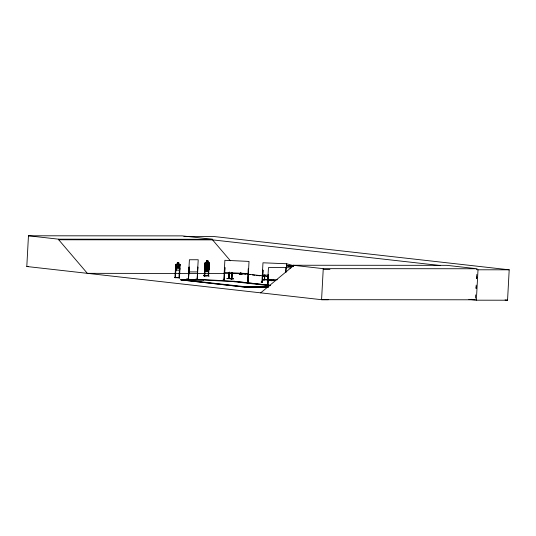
<?xml version="1.0" encoding="UTF-8"?>
<svg xmlns="http://www.w3.org/2000/svg" width="536" height="536" viewBox="0 0 536 536"><rect width="100%" height="100%" fill="white"/><g stroke="black" fill="none" stroke-linecap="round" stroke-linejoin="round"><path stroke-width="0.8" d="M239.753 273.507L87.341 273.333L26.8 266.506L28.462 235.786L182.314 235.88L212.584 239.297L212.551 239.867L230.38 260.764M328.307 299.704L321.573 299.698L87.341 273.333L58.705 239.766L58.732 239.197L28.462 235.786M174.91 277.641L175.419 277.226M179.399 277.856L174.924 277.655L175.708 264.59L176.217 264.08L179.694 264.248L180.19 264.797L179.439 277.869L179.466 277.413M175.754 264.61L175.915 270.064L179.379 270.278L179.969 268.817M174.401 277.487L175.172 277.541M175.399 277.668L176.022 265.501L175.634 265.494M175.386 277.675L176.043 265.514M178.743 262.747L178.669 264.248L179.386 264.777L179.232 267.571L178.421 268.737L177.034 268.67L176.357 267.437L176.505 264.643L177.275 264.181L177.309 262.627L178.803 262.7L178.722 264.194M179.058 277.849L179.419 277.413M179.721 278.003L179.225 277.661M267.732 287.142L268.355 274.981L267.812 287.189L245.126 287.175L180.873 279.933L180.893 279.551L202.936 279.564L234.018 281.273L233.971 281.702L270.01 285.762M182.146 279.618L182.126 280L245.769 287.175L245.79 286.794L180.893 279.551M189.255 267.149L188.324 279.303L189.402 259.752L198.22 259.752L197.101 279.316M195.647 279.135L198.896 279.457M197.67 267.142L197.281 279.323L197.925 267.156M233.991 281.648L203.526 280.013L202.936 279.564M203.553 279.966L203.573 279.584L203.553 279.966L181.483 280L181.503 279.618L203.553 279.631M204.209 275.37C204.069 276.348 204.491 274.921 204.692 275.39M208.906 262.385L209.402 262.935L209.047 269.749L208.538 270.258L205.134 270.117L204.645 269.568L205.054 262.781M203.466 275.645L204.698 275.973L205.295 263.672L204.638 275.94M206.012 271.658L206.132 270.111L205.429 269.581L205.576 266.787L206.373 265.622L206.528 262.841L207.888 262.895L207.74 265.689L208.404 266.908L208.256 269.702L207.499 270.164L207.472 271.719L205.998 271.658L206.079 270.157M206.507 262.285L206.574 260.791L208.048 260.851L207.968 262.345L208.625 262.928L207.526 269.668L206.159 269.615L206.313 266.821L205.643 265.601L205.791 262.808L206.554 262.339L206.621 260.838L208.001 260.898L207.914 262.399M207.499 270.164L207.425 271.665L206.052 271.605M208.893 263.833L208.243 275.993L208.859 263.819L209.295 263.846M209.341 262.955L208.598 276.007C209.388 274.834 205.442 277.005 204.196 275.812L205 262.761L205.509 262.245L208.913 262.385M224.256 279.866L224.886 267.699L224.256 279.872L223.82 279.846L223.793 279.397L224.309 279.43M223.237 279.658L224.082 279.745M233.529 278.754L227.036 278.626L230.172 278.586M231.813 272.462L231.465 278.948C233.187 278.13 228.309 278.519 228.658 278.184M228.678 278.633L228.973 272.958M229.086 272.958L228.979 278.666L229.301 272.174M229.093 278.66L229.415 272.174M230.339 278.378L226.862 278.579M231.934 272.462L231.867 278.975M231.746 278.981L232.101 272.489M231.78 278.981L232.215 272.489M270.03 285.38L233.991 281.32L234.634 281.32L233.971 281.702L234.018 281.273M239.331 273.903C238.701 272.462 240.57 275.893 239.471 273.782M239.719 274.137L239.713 273.434M240.336 274.171L240.403 272.837M241.033 274.204L241.1 272.871M241.488 273.608C243.143 275.631 236.209 273.869 240.744 273.775M239.679 274.064L241.649 274.238L241.642 273.534M241.649 274.238L241.682 273.608M241.823 273.541L241.79 274.492M245.126 287.175L245.173 286.726L267.833 286.807L245.146 286.794M248.027 280.985L248.65 268.817L248.222 268.791L247.639 280.965C247.156 280.328 248.49 280.556 247.659 280.522M248.356 280.864C249.233 281.755 246.567 279.98 248.382 280.871M247.632 280.965L247.994 280.978L249.026 261.414L224.879 260.295L223.807 279.852M262.037 281.916L261.91 282.358L262.339 281.916M262.406 282.459L261.916 282.345L262.975 262.794L286.653 263.752L286.432 267.806M262.613 270.198L263.015 270.211L262.258 282.358M262.218 282.465L263.015 270.211M268.556 279.698C269.005 280.268 266.385 279.846 264.215 279.832L264.529 274.961M264.174 279.832C265.193 278.747 264.295 280.864 264.918 274.995M264.925 279.685L263.196 279.893L264.918 279.705M267.216 286.74L267.196 287.122L245.153 287.102M267.477 287.155L268.06 274.981L268.469 274.995M267.578 287.162L267.719 286.7M268.261 276.06L268.034 280.12M269.293 280.006L267.745 280.228L269.327 280.04M273.474 280.516C274.767 279.236 272.013 281.836 269.662 280.234L269.796 279.785L269.621 280.234M270.144 280.261L270.171 279.819L269.642 279.785M273.192 280.623L274.74 280.408M274.003 280.1L273.816 280.542L273.903 280.1M285.782 272.476L286.043 267.611L290.914 267.879M285.829 272.469L286.097 267.605L268.462 267.591L267.37 287.142L267.806 287.155M286.572 267.833L286.794 263.779L292.535 265.414M292.984 265.246L323.255 268.657L477.1 268.757L446.83 265.34L292.984 265.246L292.937 266.131L260.67 292.87M323.255 268.657L321.573 299.698L475.419 299.791M475.512 298.157L475.687 294.894M476.042 288.355L476.216 285.092M476.571 278.553L476.792 274.472M476.162 288.381L476.256 286.753M476.692 278.606L476.785 276.978M183.922 236.456L213.475 236.47L509.2 269.809L507.552 300.214L476.357 300.194L478.005 269.789L476.343 269.601M240.925 273.132L240.55 273.099L240.858 273.246M186.796 278.901L189.871 279.457M189.952 279.424L186.709 279.122M265.655 286.961L268.194 287.175M204.866 265.548L205.456 264.087L208.893 264.228L209.261 265.735M209.187 266.955L208.591 268.422L205.154 268.275L204.785 266.767M179.339 270.224L179.908 268.804M270.365 280.107L268.643 280.288M203.693 275.437L204.705 275.718M174.615 277.467L175.185 277.789M175.795 269.782L178.95 264.208M208.517 270.211L208.986 269.722M239.404 274.472L239.163 273.574L239.652 274.486M239.693 274.486L239.538 273.42L239.498 274.218L241.984 274.593L241.455 273.534M239.605 273.601L240.115 274.519L239.78 273.789M241.816 274.405L241.193 274.566L240.811 273.842M270.184 280.1L268.884 280.308M287.718 265.722L288.154 265.655M289.206 265.943L287.718 265.997L292.984 266.372M264.965 279.497L263.196 279.893M268.107 279.678L268.395 279.698M268.013 279.799L264.663 279.551M267.786 279.98L269.307 279.832M270.164 279.946L273.461 280.194M288.589 266.124L289.011 266.124M292.221 265.99L293.42 266.144M292.475 266.111L288.723 265.99M292.495 266.124L292.06 266.097L292.616 266.151M292.998 266.084L293.333 265.983M288.14 265.662L293.346 265.99M288.603 265.943L287.718 265.816L292.053 265.93M292.535 266.211L293.004 266.204M265.655 286.974L268.228 286.988M58.732 239.197L212.584 239.297M58.705 239.766L212.551 239.867L440.619 265.575M26.8 266.506L28.468 266.513M323.208 269.548L329.942 269.554M478.005 269.789L509.2 269.809M188.739 271.913L197.556 271.92M231.452 278.626L228.999 278.351M230.212 278.921L233.515 278.921M267.799 279.752L277.42 279.759M180.873 279.933L202.916 279.946M288.857 266.111L291.242 266.171M292.542 266.097L289.889 265.963M288.71 266.117L289.092 266.124M291.932 266.204L292.535 266.198M178.95 277.836L179.647 265.675L180.056 265.695M270.03 280.261L270.01 279.819M208.276 275.551L208.571 275.551M291.242 266.178L291.939 266.191M247.538 280.944L247.967 280.965M262.318 274.955L268.034 275.189M205.328 263.679L204.926 263.665M205.476 264.134L208.852 264.275L209.214 265.742M206.373 265.622L207.74 265.689M208.203 275.671L204.739 275.531M240.456 273.615L239.974 273.608L240.349 273.661M240.45 273.742L239.967 273.735L240.342 273.789M224.906 267.712L224.497 267.692M224.215 272.456L248.369 273.581M273.621 280.073L273.528 280.522M223.217 279.692L224.095 279.993M247.746 280.77L248.59 281.132M292.08 266.104L293.011 266.091L292.06 265.822M175.446 277.36L178.977 277.527M239.21 273.487L240.758 273.615M239.907 273.869L241.435 273.956M290.505 266.024L287.819 265.762M505.059 299.932L507.552 300.214M241.187 273.427L268.556 276.516M471.271 299.322L473.884 299.604M242.527 273.836L245.857 274.211M247.518 274.399L250.017 274.68M252.51 274.961L255.009 275.243M256.67 275.43L260 275.805M262.499 276.087L264.161 276.275M266.66 276.556L268.322 276.744M468.873 299.349L476.357 300.194M231.505 278.506L231.894 278.532M234.634 281.32L270.673 285.38M288.073 265.822L289.38 266.111M262.412 282.439L261.099 282.164L262.439 282.505M208.209 275.605L209.201 276.12M203.486 275.625L204.698 275.973M240.148 274.499L239.8 274.492M179.674 264.241L180.176 264.797L179.654 264.288M204.698 269.554L205.167 270.07M241.307 273.883L241.682 274.593L241.167 273.856M241.113 273.869L241.488 274.579M175.493 268.596L175.882 270.117M177.249 264.677L177.101 267.471L178.488 267.538L178.642 264.744L177.249 264.677M177.597 262.942L177.563 263.444L178.461 263.484L178.488 262.988L177.597 262.942M189.108 267.149L188.498 279.316L189.148 267.136M206.333 270.868L206.306 271.37L207.184 271.404L207.211 270.908L206.333 270.868M206.863 261.106L206.836 261.601L207.713 261.635L207.74 261.139L206.863 261.106M205.777 266.104L206.648 267.92C204.558 269.568 206.347 270.533 206.95 268.281L208.075 269.702L207.258 267.953L208.323 266.265L207.834 266.198L206.963 267.611L206.26 266.171L205.777 266.104M261.327 281.949L262.446 282.251L261.327 281.949M207.673 266.874L206.313 266.821L207.673 266.888"/></g></svg>
